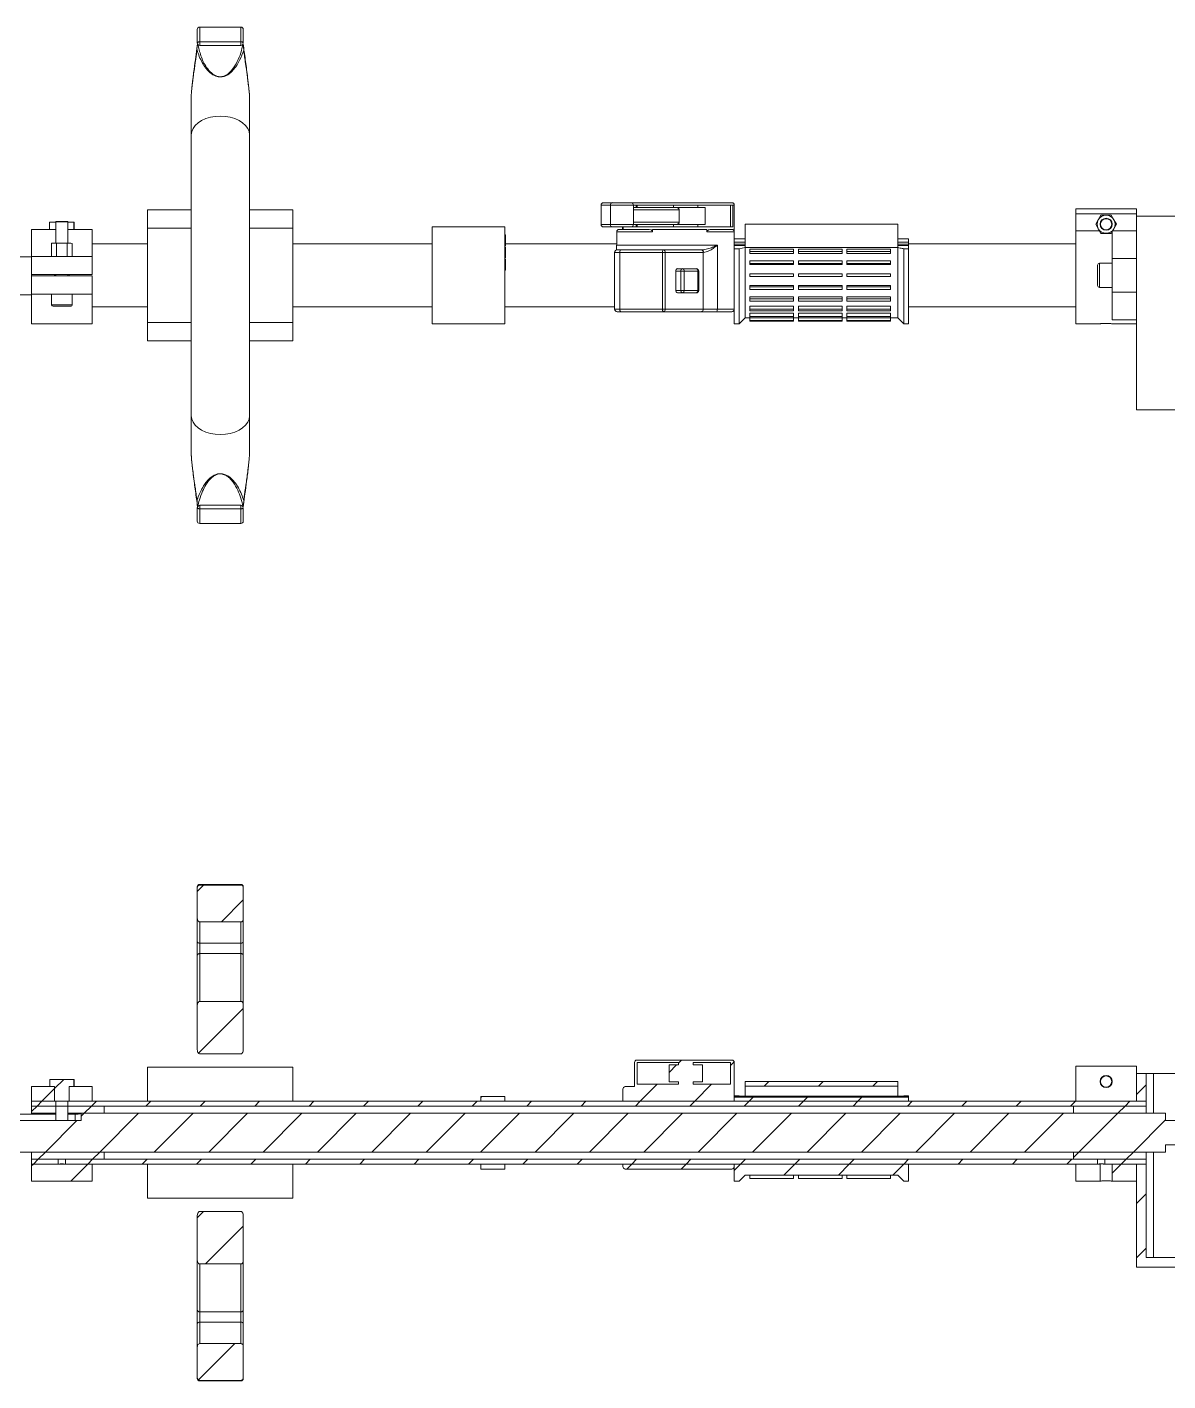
# Model space of a CAD drawing. Header units: millimetres. Extents: x 0 to 841, y 0 to 594.
# Drawn here: x 239.1 to 333.3, y 286.3 to 398.1 of the extents above; entities that cross this region are included whole.
import ezdxf

# ---------------------------------------------------------------- set-up
doc = ezdxf.new("R2010")
doc.units = ezdxf.units.MM

# ---------------------------------------------------------------- blocks, each defined once
blk = doc.blocks.new('SW_HATCH_0')
at = {"color": 0, "linetype": 'Continuous', "lineweight": 0}
for p, q in [((-108.58, 48.58), (-109.12, 48.04)), ((-105.32, 47.35), (-107.13, 45.53)), ((-105.32, 38.37), (-109.01, 34.68)), ((-69.55, 33.72), (-70.18, 33.09)), ((-69.15, 34.12), (-69.4, 33.87)), ((-64.81, 33.98), (-65.1, 33.68)), ((-120.14, 32.52), (-120.9, 31.76)), ((-120.9, 31.76), (-121.94, 30.72)), ((-71.15, 32.12), (-72.55, 30.72)), ((-66.66, 32.12), (-68.06, 30.72)), ((-61.95, 32.34), (-62.33, 31.97)), ((-57.46, 32.34), (-57.84, 31.97)), ((-52.97, 32.34), (-53.35, 31.97)), ((-30.8, 32.06), (-31.6, 31.26)), ((-122.34, 30.32), (-122.8, 29.86)), ((-121.94, 30.72), (-122.34, 30.32)), ((-117.85, 30.32), (-118.45, 29.72)), ((-117.45, 30.72), (-117.85, 30.32)), ((-112.96, 30.72), (-113.36, 30.32)), ((-108.47, 30.72), (-108.87, 30.32)), ((-103.98, 30.72), (-104.38, 30.32)), ((-99.49, 30.72), (-99.89, 30.32)), ((-95, 30.72), (-95.4, 30.32)), ((-90.51, 30.72), (-90.91, 30.32)), ((-86.02, 30.72), (-86.42, 30.32)), ((-85.62, 31.12), (-85.72, 31.02)), ((-81.53, 30.72), (-81.93, 30.32)), ((-77.04, 30.72), (-77.44, 30.32)), ((-72.55, 30.72), (-72.95, 30.32)), ((-68.06, 30.72), (-68.46, 30.32)), ((-63.57, 30.72), (-63.97, 30.32)), ((-63.24, 31.05), (-63.57, 30.72)), ((-59.08, 30.72), (-59.48, 30.32)), ((-58.75, 31.05), (-59.08, 30.72)), ((-54.59, 30.72), (-54.99, 30.32)), ((-54.26, 31.05), (-54.59, 30.72)), ((-50.1, 30.72), (-50.5, 30.32)), ((-45.61, 30.72), (-46.01, 30.32)), ((-41.12, 30.72), (-41.52, 30.32)), ((-36.63, 30.72), (-37.03, 30.32)), ((-32.54, 30.32), (-33.14, 29.72)), ((-32.14, 30.72), (-32.54, 30.32)), ((-119.05, 29.12), (-121.65, 26.52)), ((-118.45, 29.72), (-118.7, 29.47)), ((-113.96, 29.72), (-117.16, 26.52)), ((-109.47, 29.72), (-112.67, 26.52)), ((-104.98, 29.72), (-108.18, 26.52)), ((-100.49, 29.72), (-103.69, 26.52)), ((-96, 29.72), (-99.2, 26.52)), ((-91.51, 29.72), (-94.71, 26.52)), ((-87.02, 29.72), (-90.22, 26.52)), ((-82.53, 29.72), (-85.73, 26.52)), ((-78.04, 29.72), (-81.24, 26.52)), ((-73.55, 29.72), (-76.75, 26.52)), ((-69.06, 29.72), (-72.26, 26.52)), ((-64.57, 29.72), (-67.77, 26.52)), ((-60.08, 29.72), (-63.28, 26.52)), ((-55.59, 29.72), (-58.79, 26.52)), ((-51.1, 29.72), (-54.3, 26.52)), ((-46.61, 29.72), (-49.81, 26.52)), ((-42.12, 29.72), (-45.32, 26.52)), ((-37.63, 29.72), (-40.83, 26.52)), ((-33.14, 29.72), (-36.34, 26.52)), ((-29.2, 29.17), (-31.85, 26.52)), ((-122.25, 25.92), (-122.65, 25.52)), ((-121.65, 26.52), (-122.25, 25.92)), ((-117.76, 25.92), (-118.16, 25.52)), ((-117.16, 26.52), (-117.76, 25.92)), ((-113.27, 25.92), (-113.67, 25.52)), ((-108.78, 25.92), (-109.18, 25.52)), ((-104.29, 25.92), (-104.69, 25.52)), ((-99.8, 25.92), (-100.2, 25.52)), ((-95.31, 25.92), (-95.71, 25.52)), ((-90.82, 25.92), (-91.22, 25.52)), ((-86.33, 25.92), (-86.73, 25.52)), ((-81.84, 25.92), (-82.24, 25.52)), ((-77.35, 25.92), (-77.75, 25.52)), ((-72.86, 25.92), (-73.26, 25.52)), ((-68.37, 25.92), (-68.77, 25.52)), ((-63.88, 25.92), (-64.28, 25.52)), ((-59.39, 25.92), (-59.79, 25.52)), ((-54.9, 25.92), (-55.3, 25.52)), ((-50.41, 25.92), (-50.81, 25.52)), ((-45.92, 25.92), (-46.32, 25.52)), ((-41.43, 25.92), (-41.83, 25.52)), ((-36.94, 25.92), (-37.34, 25.52)), ((-36.34, 26.52), (-36.8, 26.06)), ((-32.45, 25.92), (-32.85, 25.52)), ((-31.85, 26.52), (-32.45, 25.92)), ((-122.65, 25.52), (-122.8, 25.37)), ((-118.16, 25.52), (-119.56, 24.12)), ((-73.26, 25.52), (-73.66, 25.12)), ((-68.77, 25.52), (-69.17, 25.12)), ((-64.28, 25.52), (-64.8, 25)), ((-59.79, 25.52), (-60.69, 24.62)), ((-55.3, 25.52), (-56.2, 24.62)), ((-50.81, 25.52), (-51.71, 24.62)), ((-32.85, 25.52), (-33.6, 24.77)), ((-30.8, 23.08), (-31.6, 22.28)), ((-108.61, 21.61), (-109.12, 21.1)), ((-105.32, 20.41), (-108.44, 17.28)), ((-30.8, 18.59), (-31.6, 17.79)), ((-106.03, 10.72), (-109.03, 7.71))]:
    blk.add_line(p, q, dxfattribs=at)

msp = doc.modelspace()

# ---------------------------------------------------------------- linework, layer by layer
at = {"color": 7, "linetype": 'Continuous', "lineweight": 15}
for p, q in [((256.79, 398.05), (253.39, 398.05)), ((253.19, 396.71), (253.19, 397.85)), ((256.99, 397.85), (256.99, 396.71)), ((253.19, 396.5), (253.22, 396.65)), ((253.22, 396.66), (253.22, 396.65)), ((253.39, 396.84), (253.39, 396.53)), ((256.79, 396.84), (253.39, 396.84)), ((256.79, 396.53), (253.39, 396.53)), ((256.79, 396.53), (256.79, 396.84)), ((256.97, 396.65), (256.97, 396.66)), ((256.97, 396.65), (257, 396.5)), ((252.69, 392.4), (252.69, 389.16)), ((257.49, 389.16), (257.49, 392.4)), ((252.69, 389.16), (252.69, 380.09)), ((257.49, 380.09), (257.49, 389.16)), ((286.72, 383.55), (287.46, 383.55)), ((287.46, 383.55), (288.99, 383.55)), ((288.99, 383.55), (297.31, 383.55)), ((252.69, 382.95), (249.09, 382.95)), ((249.09, 382.95), (249.09, 381.45)), ((261.09, 382.95), (257.49, 382.95)), ((261.09, 382.95), (261.09, 381.45)), ((286.52, 383.35), (286.52, 381.75)), ((287.29, 381.75), (287.29, 383.35)), ((289.19, 381.75), (289.19, 383.35)), ((297.4, 383.35), (289.19, 383.35)), ((289.19, 383.15), (292.76, 383.15)), ((289.51, 383.35), (289.51, 383.15)), ((292.51, 383.35), (292.51, 383.15)), ((292.76, 383.15), (295.11, 383.15)), ((292.97, 382.95), (292.97, 381.95)), ((294.51, 383.15), (294.51, 383.35)), ((295.11, 381.75), (295.11, 383.15)), ((297.21, 381.55), (297.21, 383.35)), ((297.4, 383.35), (297.4, 381.55)), ((297.51, 383.35), (297.4, 383.35)), ((297.51, 383.35), (297.51, 381.15)), ((325.71, 383.05), (330.71, 383.05)), ((325.71, 382.64), (325.71, 383.05)), ((325.71, 382.64), (330.71, 382.64)), ((325.71, 381.24), (325.71, 382.64)), ((327.78, 382.52), (327.56, 382.14)), ((328.21, 382.52), (327.78, 382.52)), ((328.64, 382.52), (328.21, 382.52)), ((328.86, 382.14), (328.64, 382.52)), ((330.71, 383.05), (330.71, 382.64)), ((330.71, 382.45), (330.71, 382.64)), ((372.71, 382.45), (330.71, 382.45)), ((330.71, 366.45), (330.71, 382.45)), ((239.51, 381.35), (241.51, 381.35)), ((239.51, 381.35), (239.51, 379.1)), ((241, 381.35), (241, 381.95)), ((241.51, 381.95), (241, 381.95)), ((241.55, 382.01), (241.51, 381.97)), ((241.51, 381.97), (241.51, 380.22)), ((242.51, 381.97), (241.51, 381.97)), ((241.55, 382.01), (242.47, 382.01)), ((242.51, 381.97), (242.47, 382.01)), ((242.51, 380.22), (242.51, 381.97)), ((243, 381.95), (242.51, 381.95)), ((242.51, 381.35), (244.51, 381.35)), ((243, 381.95), (243, 381.35)), ((243.02, 381.95), (243, 381.95)), ((243.02, 381.35), (243.02, 381.95)), ((244.51, 381.35), (244.51, 379.1)), ((252.69, 381.45), (249.09, 381.45)), ((249.09, 381.45), (249.09, 373.65)), ((261.09, 381.45), (257.49, 381.45)), ((261.09, 381.45), (261.09, 373.65)), ((272.59, 381.55), (272.59, 373.55)), ((272.59, 381.55), (278.59, 381.55)), ((278.59, 381.55), (278.59, 373.55)), ((287.46, 381.55), (286.72, 381.55)), ((288.99, 381.55), (287.46, 381.55)), ((288.01, 381.35), (290.38, 381.35)), ((288.3, 381.55), (288.3, 381.35)), ((288.99, 381.55), (297.4, 381.55)), ((292.76, 381.75), (289.19, 381.75)), ((289.51, 381.75), (289.51, 381.55)), ((290.77, 381.35), (295.26, 381.35)), ((290.77, 381.35), (290.77, 381.15)), ((292.51, 381.75), (292.51, 381.55)), ((292.76, 381.75), (295.11, 381.75)), ((294.51, 381.55), (294.51, 381.75)), ((295.26, 381.15), (295.26, 381.35)), ((295.64, 381.35), (295.91, 381.35)), ((295.91, 381.35), (297.31, 381.35)), ((311.01, 381.78), (298.41, 381.78)), ((298.41, 379.85), (298.41, 381.78)), ((311.01, 379.85), (311.01, 381.78)), ((325.71, 373.55), (325.71, 381.24)), ((325.71, 381.24), (327.65, 381.24)), ((327.56, 382.14), (327.35, 381.77)), ((327.35, 381.77), (327.56, 381.4)), ((327.56, 381.4), (327.78, 381.02)), ((328.64, 381.02), (328.86, 381.4)), ((328.77, 381.24), (330.71, 381.24)), ((329.07, 381.77), (328.86, 382.14)), ((328.86, 381.4), (329.07, 381.77)), ((241.26, 380.22), (241.15, 380.19)), ((241.15, 379.13), (241.15, 380.19)), ((241.26, 380.22), (241.36, 380.22)), ((241.36, 380.22), (241.58, 380.19)), ((241.36, 380.22), (242.01, 380.22)), ((241.58, 380.19), (242.01, 380.22)), ((241.58, 379.13), (241.58, 380.19)), ((242.01, 380.22), (242.44, 380.19)), ((242.01, 380.22), (242.66, 380.22)), ((242.44, 380.19), (242.66, 380.22)), ((242.44, 379.13), (242.44, 380.19)), ((242.66, 380.22), (242.87, 380.19)), ((242.66, 380.22), (242.76, 380.22)), ((242.87, 380.19), (242.76, 380.22)), ((242.87, 379.13), (242.87, 380.19)), ((249.09, 380.15), (244.51, 380.15)), ((252.69, 380.09), (252.69, 365.95)), ((257.49, 365.95), (257.49, 380.09)), ((272.59, 380.15), (261.09, 380.15)), ((278.63, 380.89), (278.59, 380.89)), ((278.63, 380.69), (278.59, 380.69)), ((278.63, 380.19), (278.59, 380.19)), ((278.63, 380.89), (278.63, 380.69)), ((278.63, 380.69), (278.63, 380.19)), ((278.63, 380.19), (278.63, 379.99)), ((287.81, 380.15), (278.63, 380.15)), ((287.81, 381.15), (287.81, 380.05)), ((290.77, 381.15), (288.01, 381.15)), ((295.91, 381.15), (295.26, 381.15)), ((297.51, 381.15), (295.91, 381.15)), ((297.51, 379.83), (297.51, 381.15)), ((297.91, 380.58), (297.51, 380.58)), ((298.41, 380.56), (297.51, 380.56)), ((298.41, 380.29), (297.51, 380.29)), ((298.02, 380.56), (297.91, 380.58)), ((311.91, 380.56), (311.01, 380.56)), ((311.91, 380.29), (311.01, 380.29)), ((311.51, 380.58), (311.41, 380.56)), ((311.91, 380.58), (311.51, 380.58)), ((311.91, 380.58), (311.91, 380.56)), ((311.91, 380.29), (311.91, 380.56)), ((311.91, 380.13), (311.91, 380.29)), ((325.71, 380.15), (311.91, 380.15)), ((311.91, 380.13), (311.91, 380.02)), ((327.78, 381.02), (328.21, 381.02)), ((328.21, 381.02), (328.64, 381.02)), ((328.71, 378.95), (328.71, 381.14)), ((239.51, 379.07), (223.11, 379.07)), ((239.51, 377.61), (239.51, 379.1)), ((244.51, 379.1), (239.51, 379.1)), ((241.15, 379.13), (241.26, 379.1)), ((242.01, 379.1), (241.58, 379.13)), ((242.44, 379.13), (242.01, 379.1)), ((242.76, 379.1), (242.87, 379.13)), ((244.51, 379.1), (244.51, 377.61)), ((278.59, 379.99), (278.63, 379.99)), ((278.63, 379.89), (278.59, 379.89)), ((278.63, 379.69), (278.59, 379.69)), ((278.63, 379.19), (278.59, 379.19)), ((278.59, 378.99), (278.63, 378.99)), ((278.63, 379.89), (278.63, 379.69)), ((278.63, 379.69), (278.63, 379.19)), ((278.63, 379.19), (278.63, 378.99)), ((287.64, 379.45), (287.64, 374.75)), ((287.84, 379.65), (288.16, 379.65)), ((288.01, 380.05), (295.91, 380.05)), ((291.58, 379.45), (288.07, 379.45)), ((288.07, 379.45), (288.07, 374.75)), ((288.16, 379.65), (291.68, 379.65)), ((291.58, 379.45), (291.58, 374.75)), ((291.82, 379.45), (291.58, 379.45)), ((291.68, 379.65), (294.81, 379.65)), ((291.82, 379.45), (291.82, 374.75)), ((294.96, 379.45), (291.82, 379.45)), ((294.81, 379.65), (294.83, 379.65)), ((294.96, 374.75), (294.96, 379.45)), ((294.97, 379.45), (294.96, 379.45)), ((295.91, 380.05), (296.12, 380.05)), ((296.12, 380.05), (296.12, 374.75)), ((297.51, 379.83), (297.51, 379.75)), ((297.91, 379.75), (297.51, 379.75)), ((297.51, 379.75), (297.51, 373.55)), ((297.91, 379.75), (298.41, 379.85)), ((297.91, 379.75), (297.91, 373.55)), ((298.41, 379.85), (298.41, 374.05)), ((298.41, 379.85), (311.01, 379.85)), ((298.81, 379.72), (298.81, 379.52)), ((302.41, 379.72), (298.81, 379.72)), ((298.81, 379.52), (302.41, 379.52)), ((298.81, 379.36), (298.81, 379.52)), ((302.41, 379.36), (298.81, 379.36)), ((302.41, 379.52), (302.41, 379.72)), ((302.41, 379.36), (302.41, 379.52)), ((302.81, 379.72), (302.81, 379.52)), ((306.41, 379.72), (302.81, 379.72)), ((302.81, 379.52), (306.41, 379.52)), ((302.81, 379.36), (302.81, 379.52)), ((306.41, 379.36), (302.81, 379.36)), ((306.41, 379.52), (306.41, 379.72)), ((306.41, 379.36), (306.41, 379.52)), ((306.81, 379.72), (306.81, 379.52)), ((310.41, 379.72), (306.81, 379.72)), ((306.81, 379.52), (310.41, 379.52)), ((306.81, 379.36), (306.81, 379.52)), ((310.41, 379.36), (306.81, 379.36)), ((310.41, 379.52), (310.41, 379.72)), ((310.41, 379.36), (310.41, 379.52)), ((311.01, 379.85), (311.01, 374.05)), ((311.51, 379.75), (311.51, 373.55)), ((311.91, 379.75), (311.51, 379.75)), ((311.91, 380.02), (311.91, 379.75)), ((311.91, 379.75), (311.91, 373.55)), ((278.63, 378.89), (278.59, 378.89)), ((278.63, 378.69), (278.59, 378.69)), ((278.63, 378.19), (278.59, 378.19)), ((278.59, 377.99), (278.63, 377.99)), ((278.63, 378.89), (278.63, 378.69)), ((278.63, 378.69), (278.63, 378.19)), ((278.63, 378.19), (278.63, 377.99)), ((292.68, 377.9), (292.68, 376.3)), ((293.1, 377.9), (292.68, 377.9)), ((293.25, 378.1), (292.82, 378.1)), ((293.39, 377.9), (293.1, 377.9)), ((293.1, 376.3), (293.1, 377.9)), ((293.25, 378.1), (294.38, 378.1)), ((293.39, 377.9), (293.39, 376.3)), ((294.52, 377.9), (293.39, 377.9)), ((294.52, 376.3), (294.52, 377.9)), ((294.58, 376.3), (294.58, 377.9)), ((298.81, 378.75), (298.81, 378.52)), ((302.41, 378.75), (298.81, 378.75)), ((298.81, 378.52), (302.41, 378.52)), ((298.81, 378.44), (298.81, 378.52)), ((302.41, 378.44), (298.81, 378.44)), ((302.41, 378.52), (302.41, 378.75)), ((302.41, 378.44), (302.41, 378.52)), ((302.81, 378.75), (302.81, 378.52)), ((306.41, 378.75), (302.81, 378.75)), ((302.81, 378.52), (306.41, 378.52)), ((302.81, 378.44), (302.81, 378.52)), ((306.41, 378.44), (302.81, 378.44)), ((306.41, 378.52), (306.41, 378.75)), ((306.41, 378.44), (306.41, 378.52)), ((306.81, 378.75), (306.81, 378.52)), ((310.41, 378.75), (306.81, 378.75)), ((306.81, 378.52), (310.41, 378.52)), ((306.81, 378.44), (306.81, 378.52)), ((310.41, 378.44), (306.81, 378.44)), ((310.41, 378.52), (310.41, 378.75)), ((310.41, 378.44), (310.41, 378.52)), ((327.51, 376.7), (327.51, 378.4)), ((328.71, 378.55), (327.66, 378.55)), ((328.71, 378.95), (330.71, 378.95)), ((328.71, 376.15), (328.71, 378.95)), ((244.51, 377.61), (239.51, 377.61)), ((239.51, 377.61), (239.51, 377.5)), ((239.51, 376.01), (239.51, 377.5)), ((239.51, 377.5), (244.51, 377.5)), ((241.42, 377.61), (241.41, 377.55)), ((241.41, 377.55), (241.42, 377.5)), ((241.42, 377.61), (241.42, 377.55)), ((241.51, 377.61), (241.51, 377.5)), ((242.51, 377.5), (242.51, 377.61)), ((242.61, 377.5), (242.6, 377.61)), ((242.61, 377.55), (242.6, 377.61)), ((244.51, 377.5), (244.51, 376.01)), ((298.81, 377.69), (298.81, 377.45)), ((302.41, 377.69), (298.81, 377.69)), ((298.81, 377.45), (302.41, 377.45)), ((302.41, 377.45), (298.81, 377.45)), ((298.81, 377.45), (298.81, 377.45)), ((302.41, 377.45), (302.41, 377.69)), ((302.41, 377.45), (302.41, 377.45)), ((302.81, 377.69), (302.81, 377.45)), ((306.41, 377.69), (302.81, 377.69)), ((302.81, 377.45), (306.41, 377.45)), ((306.41, 377.45), (302.81, 377.45)), ((302.81, 377.45), (302.81, 377.45)), ((306.41, 377.45), (306.41, 377.69)), ((306.41, 377.45), (306.41, 377.45)), ((306.81, 377.69), (306.81, 377.45)), ((310.41, 377.69), (306.81, 377.69)), ((306.81, 377.45), (310.41, 377.45)), ((310.41, 377.45), (306.81, 377.45)), ((306.81, 377.45), (306.81, 377.45)), ((310.41, 377.45), (310.41, 377.69)), ((310.41, 377.45), (310.41, 377.45)), ((215.91, 375.95), (239.51, 375.95)), ((244.51, 376.01), (239.51, 376.01)), ((239.51, 376.01), (239.51, 373.55)), ((241.16, 376.01), (241.16, 375.13)), ((242.86, 375.13), (242.86, 376.01)), ((244.51, 376.01), (244.51, 373.55)), ((293.1, 376.3), (292.68, 376.3)), ((293.25, 376.1), (292.82, 376.1)), ((293.39, 376.3), (293.1, 376.3)), ((294.38, 376.1), (293.25, 376.1)), ((293.39, 376.3), (294.52, 376.3)), ((298.81, 376.7), (302.41, 376.7)), ((298.81, 376.7), (298.81, 376.61)), ((302.41, 376.61), (298.81, 376.61)), ((298.81, 376.61), (298.81, 376.38)), ((298.81, 376.38), (302.41, 376.38)), ((298.81, 375.78), (302.41, 375.78)), ((298.81, 375.78), (298.81, 375.61)), ((302.41, 376.7), (302.41, 376.61)), ((302.41, 376.38), (302.41, 376.61)), ((302.41, 375.78), (302.41, 375.61)), ((302.81, 376.7), (306.41, 376.7)), ((302.81, 376.7), (302.81, 376.61)), ((306.41, 376.61), (302.81, 376.61)), ((302.81, 376.61), (302.81, 376.38)), ((302.81, 376.38), (306.41, 376.38)), ((302.81, 375.78), (306.41, 375.78)), ((302.81, 375.78), (302.81, 375.61)), ((306.41, 376.7), (306.41, 376.61)), ((306.41, 376.38), (306.41, 376.61)), ((306.41, 375.78), (306.41, 375.61)), ((306.81, 376.7), (310.41, 376.7)), ((306.81, 376.7), (306.81, 376.61)), ((310.41, 376.61), (306.81, 376.61)), ((306.81, 376.61), (306.81, 376.38)), ((306.81, 376.38), (310.41, 376.38)), ((306.81, 375.78), (310.41, 375.78)), ((306.81, 375.78), (306.81, 375.61)), ((310.41, 376.7), (310.41, 376.61)), ((310.41, 376.38), (310.41, 376.61)), ((310.41, 375.78), (310.41, 375.61)), ((327.66, 376.55), (328.71, 376.55)), ((328.71, 376.15), (328.71, 373.87)), ((328.71, 376.15), (330.71, 376.15)), ((242.74, 375.01), (241.29, 375.01)), ((244.51, 374.95), (249.09, 374.95)), ((261.09, 374.95), (272.59, 374.95)), ((278.59, 374.95), (287.64, 374.95)), ((288.16, 374.55), (287.84, 374.55)), ((288.07, 374.75), (291.58, 374.75)), ((291.68, 374.55), (288.16, 374.55)), ((291.58, 374.75), (291.82, 374.75)), ((294.81, 374.55), (291.68, 374.55)), ((291.82, 374.75), (294.96, 374.75)), ((296.09, 374.55), (294.81, 374.55)), ((294.96, 374.75), (296.12, 374.75)), ((297.31, 374.55), (296.09, 374.55)), ((296.12, 374.75), (297.51, 374.75)), ((302.41, 375.61), (298.81, 375.61)), ((298.81, 375.61), (298.81, 375.41)), ((298.81, 375.41), (302.41, 375.41)), ((298.81, 375), (302.41, 375)), ((298.81, 375), (298.81, 374.77)), ((302.41, 374.77), (298.81, 374.77)), ((298.81, 374.77), (298.81, 374.61)), ((298.81, 374.61), (302.41, 374.61)), ((302.41, 375.41), (302.41, 375.61)), ((302.41, 375), (302.41, 374.77)), ((302.41, 374.61), (302.41, 374.77)), ((306.41, 375.61), (302.81, 375.61)), ((302.81, 375.61), (302.81, 375.41)), ((302.81, 375.41), (306.41, 375.41)), ((302.81, 375), (306.41, 375)), ((302.81, 375), (302.81, 374.77)), ((306.41, 374.77), (302.81, 374.77)), ((302.81, 374.77), (302.81, 374.61)), ((302.81, 374.61), (306.41, 374.61)), ((306.41, 375.41), (306.41, 375.61)), ((306.41, 375), (306.41, 374.77)), ((306.41, 374.61), (306.41, 374.77)), ((310.41, 375.61), (306.81, 375.61)), ((306.81, 375.61), (306.81, 375.41)), ((306.81, 375.41), (310.41, 375.41)), ((306.81, 375), (310.41, 375)), ((306.81, 375), (306.81, 374.77)), ((310.41, 374.77), (306.81, 374.77)), ((306.81, 374.77), (306.81, 374.61)), ((306.81, 374.61), (310.41, 374.61)), ((310.41, 375.41), (310.41, 375.61)), ((310.41, 375), (310.41, 374.77)), ((310.41, 374.61), (310.41, 374.77)), ((311.91, 374.95), (325.71, 374.95)), ((239.51, 373.55), (244.51, 373.55)), ((252.69, 373.65), (249.09, 373.65)), ((249.09, 373.65), (249.09, 372.15)), ((261.09, 373.65), (257.49, 373.65)), ((261.09, 373.65), (261.09, 372.15)), ((272.59, 373.55), (278.59, 373.55)), ((297.51, 373.55), (297.91, 373.55)), ((297.91, 373.55), (298.41, 374.05)), ((298.41, 374.05), (298.81, 374.05)), ((298.81, 374.43), (302.41, 374.43)), ((298.81, 374.43), (298.81, 374.15)), ((302.41, 374.15), (298.81, 374.15)), ((298.81, 374.15), (298.81, 374.05)), ((298.81, 374.05), (302.41, 374.05)), ((298.81, 374.05), (298.81, 373.81)), ((302.41, 373.81), (298.81, 373.81)), ((298.81, 373.81), (298.81, 373.78)), ((298.81, 373.78), (302.41, 373.78)), ((298.81, 373.78), (298.81, 373.77)), ((302.41, 373.77), (298.81, 373.77)), ((302.41, 374.43), (302.41, 374.15)), ((302.41, 374.05), (302.41, 374.15)), ((302.41, 374.05), (302.81, 374.05)), ((302.41, 374.05), (302.41, 373.81)), ((302.41, 373.78), (302.41, 373.81)), ((302.41, 373.78), (302.41, 373.77)), ((302.81, 374.43), (306.41, 374.43)), ((302.81, 374.43), (302.81, 374.15)), ((306.41, 374.15), (302.81, 374.15)), ((302.81, 374.15), (302.81, 374.05)), ((302.81, 374.05), (306.41, 374.05)), ((302.81, 374.05), (302.81, 373.81)), ((306.41, 373.81), (302.81, 373.81)), ((302.81, 373.81), (302.81, 373.78)), ((302.81, 373.78), (306.41, 373.78)), ((302.81, 373.78), (302.81, 373.77)), ((306.41, 373.77), (302.81, 373.77)), ((306.41, 374.43), (306.41, 374.15)), ((306.41, 374.05), (306.41, 374.15)), ((306.41, 374.05), (306.81, 374.05)), ((306.41, 374.05), (306.41, 373.81)), ((306.41, 373.78), (306.41, 373.81)), ((306.41, 373.78), (306.41, 373.77)), ((306.81, 374.43), (310.41, 374.43)), ((306.81, 374.43), (306.81, 374.15)), ((310.41, 374.15), (306.81, 374.15)), ((306.81, 374.15), (306.81, 374.05)), ((306.81, 374.05), (310.41, 374.05)), ((306.81, 374.05), (306.81, 373.81)), ((310.41, 373.81), (306.81, 373.81)), ((306.81, 373.81), (306.81, 373.78)), ((306.81, 373.78), (310.41, 373.78)), ((306.81, 373.78), (306.81, 373.77)), ((310.41, 373.77), (306.81, 373.77)), ((310.41, 374.43), (310.41, 374.15)), ((310.41, 374.05), (310.41, 374.15)), ((310.41, 374.05), (311.01, 374.05)), ((310.41, 374.05), (310.41, 373.81)), ((310.41, 373.78), (310.41, 373.81)), ((310.41, 373.78), (310.41, 373.77)), ((311.01, 374.05), (311.51, 373.55)), ((311.51, 373.55), (311.91, 373.55)), ((325.71, 373.55), (327.71, 373.55)), ((328.71, 373.87), (330.71, 373.87)), ((328.71, 373.55), (330.71, 373.55)), ((252.69, 372.15), (249.09, 372.15)), ((261.09, 372.15), (257.49, 372.15)), ((252.69, 365.95), (252.69, 362.71)), ((257.49, 362.71), (257.49, 365.95)), ((372.71, 366.45), (330.71, 366.45)), ((253.22, 358.46), (253.19, 358.61)), ((253.19, 357.26), (253.19, 358.39)), ((253.22, 358.46), (253.22, 358.44)), ((256.79, 358.57), (253.39, 358.57)), ((253.39, 358.57), (253.39, 358.27)), ((256.79, 358.27), (253.39, 358.27)), ((256.79, 358.27), (256.79, 358.57)), ((257, 358.61), (256.97, 358.46)), ((256.97, 358.44), (256.97, 358.46)), ((256.99, 358.39), (256.99, 357.26)), ((253.39, 357.06), (256.79, 357.06)), ((253.19, 327.01), (253.19, 327.06)), ((253.19, 324.47), (253.19, 327.01)), ((256.79, 327.26), (253.39, 327.26)), ((253.39, 327.21), (256.79, 327.21)), ((256.99, 327.06), (256.99, 327.01)), ((256.99, 327.01), (256.99, 324.47)), ((253.19, 322.56), (253.19, 324.47)), ((256.99, 324.47), (256.99, 322.56)), ((256.79, 324.17), (253.39, 324.17)), ((253.19, 321.42), (253.19, 322.56)), ((253.39, 322.41), (256.79, 322.41)), ((253.39, 322.41), (253.39, 321.55)), ((256.79, 321.55), (256.79, 322.41)), ((256.99, 322.56), (256.99, 321.42)), ((253.19, 317.29), (253.19, 321.42)), ((253.39, 321.55), (253.39, 317.6)), ((253.39, 321.55), (256.79, 321.55)), ((256.79, 317.6), (256.79, 321.55)), ((256.99, 321.42), (256.99, 317.29)), ((256.79, 317.6), (253.39, 317.6)), ((253.19, 313.59), (253.19, 317.29)), ((256.99, 317.29), (256.99, 313.59)), ((253.39, 313.28), (256.79, 313.28)), ((249.09, 312.16), (261.09, 312.16)), ((249.09, 309.36), (249.09, 312.16)), ((261.09, 309.36), (261.09, 312.16)), ((289.28, 312.56), (289.28, 310.56)), ((297.31, 312.76), (289.48, 312.76)), ((292.91, 312.56), (289.51, 312.56)), ((289.51, 310.76), (289.51, 312.56)), ((292.13, 312.36), (292.13, 310.96)), ((292.13, 312.36), (292.91, 312.36)), ((292.91, 312.36), (292.91, 312.56)), ((297.21, 312.56), (294.11, 312.56)), ((294.11, 312.56), (294.11, 312.36)), ((294.11, 312.36), (294.9, 312.36)), ((294.9, 310.96), (294.9, 312.36)), ((297.21, 310.76), (297.21, 312.56)), ((297.51, 309.36), (297.51, 312.56)), ((330.71, 312.26), (325.71, 312.26)), ((325.71, 312.26), (325.71, 309.36)), ((330.71, 312.26), (330.71, 311.66)), ((241.01, 311.16), (241.01, 310.56)), ((241.01, 311.16), (243.01, 311.16)), ((243.01, 310.56), (243.01, 311.16)), ((243.02, 311.16), (243.01, 311.16)), ((243.02, 310.56), (243.02, 311.16)), ((292.13, 310.96), (292.91, 310.96)), ((292.91, 310.76), (292.91, 310.96)), ((294.11, 310.96), (294.9, 310.96)), ((294.11, 310.96), (294.11, 310.76)), ((311.01, 310.98), (298.41, 310.98)), ((298.41, 310.98), (298.41, 310.6)), ((311.01, 310.6), (311.01, 310.98)), ((330.71, 311.66), (330.71, 309.36)), ((330.71, 311.66), (331.51, 311.66)), ((331.51, 309.36), (331.51, 311.66)), ((331.51, 311.66), (332.11, 311.66)), ((372.71, 311.66), (332.11, 311.66)), ((239.51, 310.56), (241.41, 310.56)), ((239.51, 310.56), (239.51, 309.36)), ((241.41, 310.56), (241.01, 310.56)), ((241.41, 309.36), (241.41, 310.56)), ((243.01, 310.56), (242.61, 310.56)), ((242.61, 310.56), (242.61, 309.36)), ((242.61, 310.56), (244.51, 310.56)), ((244.51, 310.56), (244.51, 309.36)), ((276.59, 309.76), (278.59, 309.76)), ((276.59, 309.76), (276.59, 309.36)), ((278.59, 309.76), (278.59, 309.36)), ((288.32, 309.36), (288.32, 310.36)), ((288.52, 310.56), (289.28, 310.56)), ((289.51, 310.76), (292.91, 310.76)), ((294.11, 310.76), (297.21, 310.76)), ((297.91, 309.79), (297.51, 309.79)), ((311.91, 309.77), (297.51, 309.77)), ((297.51, 309.69), (311.91, 309.69)), ((297.51, 309.36), (297.51, 309.69)), ((298.02, 309.77), (297.91, 309.79)), ((298.41, 310.6), (311.01, 310.6)), ((298.41, 310.6), (298.41, 309.77)), ((311.01, 310.6), (311.01, 309.77)), ((311.51, 309.79), (311.41, 309.77)), ((311.91, 309.79), (311.51, 309.79)), ((311.91, 309.79), (311.91, 309.77)), ((311.91, 309.69), (311.91, 309.77)), ((311.91, 309.69), (311.91, 309.36)), ((241.41, 309.36), (239.51, 309.36)), ((331.51, 309.36), (239.51, 309.36)), ((239.51, 309.36), (239.51, 308.96)), ((239.51, 308.96), (241.51, 308.96)), ((239.51, 308.96), (239.51, 308.36)), ((331.51, 308.96), (239.51, 308.96)), ((241.51, 309.36), (241.41, 309.36)), ((241.51, 307.76), (241.51, 309.36)), ((241.51, 308.96), (241.51, 308.36)), ((242.61, 309.36), (242.51, 309.36)), ((242.51, 309.36), (242.51, 307.76)), ((242.51, 308.36), (242.51, 308.96)), ((242.51, 308.96), (245.51, 308.96)), ((244.51, 309.36), (242.61, 309.36)), ((245.51, 308.96), (245.51, 308.36)), ((276.59, 309.36), (278.59, 309.36)), ((288.32, 309.36), (297.51, 309.36)), ((297.51, 309.36), (311.91, 309.36)), ((325.51, 308.96), (331.51, 308.96)), ((325.51, 308.96), (325.51, 308.36)), ((330.71, 309.36), (331.51, 309.36)), ((330.71, 309.36), (330.71, 309.36)), ((331.51, 309.36), (331.51, 308.96)), ((331.51, 308.96), (331.51, 308.36)), ((222.61, 307.76), (243.61, 307.76)), ((223.11, 308.28), (241.51, 308.28)), ((239.51, 308.28), (239.51, 308.36)), ((239.51, 308.36), (241.51, 308.36)), ((242.51, 307.76), (241.51, 307.76)), ((242.51, 308.36), (245.51, 308.36)), ((242.51, 308.28), (243.11, 308.28)), ((243.11, 308.28), (243.11, 307.76)), ((333.11, 308.36), (243.61, 308.36)), ((243.61, 307.76), (243.61, 308.36)), ((325.51, 308.36), (331.51, 308.36)), ((333.11, 308.36), (333.11, 307.76)), ((333.11, 307.76), (334.31, 307.76)), ((333.11, 305.76), (333.11, 305.16)), ((334.31, 305.76), (333.11, 305.76)), ((211.11, 305.16), (333.11, 305.16)), ((245.51, 305.16), (239.51, 305.16)), ((239.51, 305.16), (239.51, 304.56)), ((245.51, 304.56), (239.51, 304.56)), ((239.51, 304.56), (241.71, 304.56)), ((239.51, 304.56), (239.51, 304.16)), ((239.51, 304.16), (244.51, 304.16)), ((239.51, 304.16), (239.51, 302.76)), ((239.51, 304.16), (241.71, 304.16)), ((241.71, 304.16), (241.71, 304.56)), ((242.31, 304.56), (242.31, 304.16)), ((242.31, 304.56), (327.51, 304.56)), ((242.31, 304.16), (327.51, 304.16)), ((244.51, 304.16), (244.51, 302.76)), ((245.51, 305.16), (245.51, 304.56)), ((249.09, 301.36), (249.09, 304.16)), ((261.09, 301.36), (261.09, 304.16)), ((278.59, 304.16), (276.59, 304.16)), ((276.59, 304.16), (276.59, 303.76)), ((278.59, 304.16), (278.59, 303.76)), ((288.32, 303.96), (288.32, 304.16)), ((297.51, 304.16), (288.32, 304.16)), ((297.51, 303.96), (297.51, 304.16)), ((311.91, 304.16), (297.51, 304.16)), ((297.51, 302.76), (297.51, 304.16)), ((311.91, 304.16), (311.91, 302.76)), ((331.51, 305.16), (325.51, 305.16)), ((325.51, 305.16), (325.51, 304.56)), ((331.51, 304.56), (325.51, 304.56)), ((325.71, 304.16), (327.71, 304.16)), ((325.71, 302.76), (325.71, 304.16)), ((327.51, 304.16), (327.51, 304.56)), ((327.71, 302.76), (327.71, 304.16)), ((328.11, 304.56), (328.11, 304.16)), ((328.11, 304.56), (331.51, 304.56)), ((328.11, 304.16), (331.51, 304.16)), ((328.71, 304.16), (330.71, 304.16)), ((328.71, 304.16), (328.71, 302.76)), ((330.71, 304.16), (330.71, 295.66)), ((331.51, 304.16), (330.71, 304.16)), ((330.71, 302.76), (330.71, 304.16)), ((331.51, 305.16), (331.51, 304.56)), ((331.51, 304.56), (331.51, 304.16)), ((331.51, 296.46), (331.51, 304.16)), ((278.59, 303.76), (276.59, 303.76)), ((288.52, 303.76), (297.31, 303.76)), ((298.41, 303.26), (297.91, 302.76)), ((311.01, 303.26), (298.41, 303.26)), ((298.81, 303.26), (298.81, 302.98)), ((302.41, 302.98), (298.81, 302.98)), ((302.41, 303.26), (302.41, 302.98)), ((302.81, 303.26), (302.81, 302.98)), ((306.41, 302.98), (302.81, 302.98)), ((306.41, 303.26), (306.41, 302.98)), ((306.81, 303.26), (306.81, 302.98)), ((310.41, 302.98), (306.81, 302.98)), ((310.41, 303.26), (310.41, 302.98)), ((311.51, 302.76), (311.01, 303.26)), ((239.51, 302.76), (244.51, 302.76)), ((297.91, 302.76), (297.51, 302.76)), ((311.91, 302.76), (311.51, 302.76)), ((325.71, 302.76), (327.71, 302.76)), ((328.71, 302.76), (330.71, 302.76)), ((249.09, 301.36), (261.09, 301.36)), ((253.19, 299.93), (253.19, 296.23)), ((253.39, 300.24), (256.79, 300.24)), ((256.99, 296.23), (256.99, 299.93)), ((354.71, 296.46), (331.51, 296.46)), ((253.19, 292.1), (253.19, 296.23)), ((253.39, 295.92), (253.39, 291.97)), ((256.79, 295.92), (253.39, 295.92)), ((256.79, 291.97), (256.79, 295.92)), ((256.99, 296.23), (256.99, 292.1)), ((351.66, 295.66), (330.71, 295.66)), ((253.19, 290.96), (253.19, 292.1)), ((253.39, 291.97), (256.79, 291.97)), ((253.39, 291.97), (253.39, 291.11)), ((256.79, 291.11), (256.79, 291.97)), ((256.99, 292.1), (256.99, 290.96)), ((253.19, 289.05), (253.19, 290.96)), ((253.39, 291.11), (256.79, 291.11)), ((256.99, 290.96), (256.99, 289.05)), ((253.19, 289.05), (253.19, 286.51)), ((256.79, 289.35), (253.39, 289.35)), ((256.99, 286.51), (256.99, 289.05)), ((253.19, 286.46), (253.19, 286.51)), ((253.39, 286.31), (256.79, 286.31)), ((253.39, 286.26), (256.79, 286.26)), ((256.99, 286.51), (256.99, 286.46))]:
    msp.add_line(p, q, dxfattribs=at)
at = {"color": 8, "linetype": 'Continuous', "lineweight": 15}
for p, q in [((253.39, 398.05), (253.39, 396.84)), ((256.79, 396.84), (256.79, 398.05)), ((287.29, 383.35), (286.52, 383.35)), ((289.19, 383.35), (287.29, 383.35)), ((292.97, 382.95), (289.19, 382.95)), ((289.41, 383.15), (289.41, 383.35)), ((286.52, 381.75), (287.29, 381.75)), ((287.29, 381.75), (289.19, 381.75)), ((288.35, 381.55), (288.35, 381.35)), ((289.19, 381.95), (292.97, 381.95)), ((289.41, 381.55), (289.41, 381.75)), ((288.01, 381.15), (287.81, 381.15)), ((297.51, 380.13), (298.41, 380.13)), ((311.01, 380.13), (311.91, 380.13)), ((288.07, 379.45), (287.64, 379.45)), ((288.01, 380.05), (287.81, 380.05)), ((298.41, 380.02), (297.51, 380.02)), ((311.91, 380.02), (311.01, 380.02)), ((294.58, 377.9), (294.52, 377.9)), ((327.66, 378.55), (327.66, 376.55)), ((294.58, 376.3), (294.52, 376.3)), ((241.16, 375.13), (242.86, 375.13)), ((287.64, 374.75), (288.07, 374.75)), ((253.39, 358.27), (253.39, 357.06)), ((256.79, 357.06), (256.79, 358.27)), ((253.39, 327.26), (253.39, 327.21)), ((256.79, 327.21), (256.79, 327.26)), ((253.39, 324.17), (253.39, 322.41)), ((256.79, 322.41), (256.79, 324.17)), ((332.11, 311.66), (332.11, 308.36)), ((332.11, 305.16), (332.11, 296.46)), ((253.39, 291.11), (253.39, 289.35)), ((256.79, 289.35), (256.79, 291.11)), ((253.39, 286.31), (253.39, 286.26)), ((256.79, 286.26), (256.79, 286.31))]:
    msp.add_line(p, q, dxfattribs=at)
at = {"color": 7, "linetype": 'Continuous', "lineweight": 15, "flags": 128}
for points in [[(253.19, 396.71), (253.2, 396.74), (253.21, 396.76), (253.23, 396.78), (253.25, 396.8), (253.28, 396.82), (253.32, 396.83), (253.35, 396.84), (253.39, 396.84)], [(256.99, 396.71), (256.99, 396.74), (256.98, 396.76), (256.96, 396.78), (256.93, 396.8), (256.9, 396.82), (256.87, 396.83), (256.83, 396.84), (256.79, 396.84)], [(252.69, 389.16), (252.73, 389.43), (252.84, 389.69), (253.02, 389.93), (253.26, 390.15), (253.55, 390.34), (253.89, 390.5), (254.27, 390.61), (254.68, 390.68), (255.09, 390.7)], [(255.09, 390.7), (255.51, 390.68), (255.91, 390.61), (256.29, 390.5), (256.64, 390.34), (256.93, 390.15), (257.17, 389.93), (257.35, 389.69), (257.46, 389.43), (257.49, 389.16)], [(288.16, 379.65), (288.14, 379.65), (288.13, 379.64), (288.11, 379.62), (288.1, 379.59), (288.08, 379.56), (288.07, 379.53), (288.07, 379.49), (288.07, 379.45)], [(291.68, 379.65), (291.66, 379.65), (291.64, 379.64), (291.62, 379.62), (291.61, 379.59), (291.6, 379.56), (291.59, 379.53), (291.58, 379.49), (291.58, 379.45)], [(288.07, 374.75), (288.07, 374.71), (288.07, 374.68), (288.08, 374.64), (288.1, 374.61), (288.11, 374.59), (288.13, 374.57), (288.14, 374.56), (288.16, 374.55)], [(291.58, 374.75), (291.58, 374.71), (291.59, 374.68), (291.6, 374.64), (291.61, 374.61), (291.62, 374.59), (291.64, 374.57), (291.66, 374.56), (291.68, 374.55)], [(252.69, 365.95), (252.73, 365.68), (252.84, 365.42), (253.02, 365.17), (253.26, 364.95), (253.55, 364.76), (253.89, 364.61), (254.27, 364.5), (254.68, 364.43), (255.09, 364.4)], [(255.09, 364.4), (255.51, 364.43), (255.91, 364.5), (256.29, 364.61), (256.64, 364.76), (256.93, 364.95), (257.17, 365.17), (257.35, 365.42), (257.46, 365.68), (257.49, 365.94)], [(253.19, 358.39), (253.2, 358.37), (253.21, 358.35), (253.23, 358.32), (253.25, 358.3), (253.28, 358.29), (253.32, 358.28), (253.35, 358.27), (253.39, 358.27)], [(256.99, 358.39), (256.99, 358.37), (256.98, 358.35), (256.96, 358.32), (256.93, 358.3), (256.9, 358.29), (256.87, 358.28), (256.83, 358.27), (256.79, 358.27)], [(253.39, 321.55), (253.35, 321.55), (253.32, 321.54), (253.28, 321.53), (253.25, 321.51), (253.23, 321.49), (253.21, 321.47), (253.2, 321.44), (253.19, 321.42)], [(256.79, 321.55), (256.83, 321.55), (256.87, 321.54), (256.9, 321.53), (256.93, 321.51), (256.96, 321.49), (256.98, 321.47), (256.99, 321.44), (256.99, 321.42)], [(253.19, 317.29), (253.2, 317.35), (253.21, 317.41), (253.23, 317.46), (253.25, 317.51), (253.28, 317.55), (253.32, 317.58), (253.35, 317.6), (253.39, 317.6)], [(256.79, 317.6), (256.83, 317.6), (256.86, 317.58), (256.89, 317.56), (256.92, 317.53), (256.95, 317.49), (256.97, 317.45), (256.98, 317.4), (256.99, 317.35), (256.99, 317.29)], [(253.39, 313.28), (253.36, 313.28), (253.33, 313.3), (253.29, 313.32), (253.26, 313.35), (253.24, 313.39), (253.22, 313.43), (253.21, 313.48), (253.2, 313.54), (253.19, 313.59)], [(256.99, 313.59), (256.99, 313.53), (256.98, 313.47), (256.96, 313.42), (256.93, 313.37), (256.9, 313.33), (256.87, 313.3), (256.83, 313.28), (256.79, 313.28)], [(253.19, 299.93), (253.2, 299.99), (253.21, 300.05), (253.23, 300.1), (253.25, 300.15), (253.28, 300.19), (253.32, 300.22), (253.35, 300.24), (253.39, 300.24)], [(256.79, 300.24), (256.83, 300.24), (256.87, 300.22), (256.9, 300.19), (256.93, 300.15), (256.96, 300.1), (256.98, 300.05), (256.99, 299.99), (256.99, 299.93)], [(253.39, 295.92), (253.35, 295.92), (253.32, 295.94), (253.28, 295.97), (253.25, 296.01), (253.23, 296.06), (253.21, 296.11), (253.2, 296.17), (253.19, 296.23)], [(256.99, 296.23), (256.99, 296.17), (256.98, 296.12), (256.97, 296.07), (256.95, 296.03), (256.92, 295.99), (256.89, 295.96), (256.86, 295.94), (256.83, 295.92), (256.79, 295.92)], [(253.39, 291.97), (253.35, 291.97), (253.32, 291.98), (253.28, 291.99), (253.25, 292.01), (253.23, 292.03), (253.21, 292.05), (253.2, 292.08), (253.19, 292.1)], [(256.79, 291.97), (256.83, 291.97), (256.87, 291.98), (256.9, 291.99), (256.93, 292.01), (256.96, 292.03), (256.98, 292.05), (256.99, 292.08), (256.99, 292.1)]]:
    msp.add_lwpolyline(points, dxfattribs=at)
at = {"color": 7, "linetype": 'Continuous', "lineweight": 15}
for centre, radius in [((328.21, 381.77), 0.5), ((328.21, 381.77), 0.46), ((328.21, 310.98), 0.5), ((328.21, 310.98), 0.46)]:
    msp.add_circle(centre, radius, dxfattribs=at)
for centre, radius, start, end in [((253.39, 397.85), 0.2, 90.0015, 180.0002), ((256.79, 397.85), 0.2, 359.9998, 89.9985), ((253.4, 396.73), 0.199, 200.8524, 266.9744), ((256.78, 396.73), 0.199, 273.0256, 339.1476), ((286.72, 383.35), 0.2, 90.0001, 180.0008), ((287.48, 383.37), 0.188, 94.595, 183.9548), ((288.99, 383.35), 0.2, 359.9992, 90.0016), ((328.21, 381.77), 0.747, 89.9996, 149.9995), ((328.21, 381.77), 0.747, 30.0005, 89.9995), ((286.72, 381.75), 0.2, 180.0001, 269.9999), ((287.48, 381.74), 0.188, 176.046, 265.405), ((288.01, 381.15), 0.2, 90.0015, 179.9993), ((288.99, 381.75), 0.2, 269.9984, 359.9999), ((297.31, 381.15), 0.2, 0.0007, 90.0002), ((328.21, 381.77), 0.747, 150.0017, 209.9983), ((328.21, 381.77), 0.747, 210, 270.0005), ((328.21, 381.77), 0.747, 270.0004, 330), ((328.21, 381.77), 0.747, 330.0017, 29.9983), ((287.84, 379.45), 0.2, 90.0001, 179.9998), ((291.64, 379.48), 0.179, 351.951, 78.5796), ((294.78, 379.48), 0.179, 351.951, 78.5796), ((294.79, 379.48), 0.178, 351.7767, 78.2194), ((295, 379.15), 1.22, 38.3398, 41.3825), ((292.86, 377.93), 0.179, 101.4238, 188.0489), ((293.28, 377.93), 0.179, 101.4247, 188.0457), ((293.21, 377.93), 0.179, 351.952, 78.5776), ((294.38, 377.9), 0.2, 0.0007, 89.9985), ((294.34, 377.93), 0.179, 351.9511, 78.5762), ((327.66, 378.4), 0.15, 90.0043, 179.9957), ((292.86, 376.28), 0.179, 171.9498, 258.5775), ((293.28, 376.28), 0.179, 171.953, 258.5766), ((293.21, 376.28), 0.179, 281.4211, 8.0493), ((294.38, 376.3), 0.2, 270.0015, 359.9993), ((294.34, 376.28), 0.179, 281.4225, 8.0502), ((327.66, 376.7), 0.15, 180.0043, 269.9957), ((241.29, 375.13), 0.125, 180.0078, 269.9935), ((242.74, 375.13), 0.125, 269.9971, 0.0015), ((287.84, 374.75), 0.2, 180.0007, 269.9985), ((291.64, 374.73), 0.179, 281.4224, 8.048), ((294.78, 374.73), 0.179, 281.4224, 8.048), ((295.7, 374.7), 0.415, 338.7084, 6.8005), ((297.31, 374.75), 0.2, 269.9998, 359.9993), ((253.4, 358.37), 0.199, 93.0285, 159.1467), ((256.78, 358.37), 0.199, 20.8533, 86.9715), ((253.39, 357.26), 0.2, 179.9999, 269.9992), ((256.79, 357.26), 0.2, 270.0008, 0.0001), ((253.39, 327.06), 0.2, 90.0015, 180.0002), ((256.79, 327.06), 0.2, 359.9998, 89.9985), ((253.42, 324.37), 0.207, 193.3918, 262.2677), ((256.77, 324.37), 0.208, 277.7366, 346.6077), ((253.37, 322.59), 0.181, 188.5538, 276.5385), ((256.81, 322.59), 0.181, 263.4615, 351.4462), ((289.48, 312.56), 0.2, 90.0001, 180.0008), ((297.31, 312.56), 0.2, 359.9992, 90.0016), ((288.52, 310.36), 0.201, 89.7876, 179.7829), ((288.52, 303.96), 0.201, 180.2075, 270.2221), ((297.31, 303.96), 0.2, 269.9998, 359.9993), ((253.37, 290.93), 0.181, 83.4594, 171.4483), ((256.81, 290.93), 0.181, 8.5517, 96.5406), ((253.42, 289.15), 0.207, 97.7311, 166.6083), ((256.77, 289.15), 0.207, 13.3922, 82.2645), ((253.39, 286.46), 0.2, 179.9999, 269.9992), ((256.79, 286.46), 0.2, 270.0008, 0.0001)]:
    msp.add_arc(centre, radius, start, end, dxfattribs=at)
for points, knots in [([(252.7, 392.34), (252.7, 392.35), (252.69, 392.37), (252.69, 392.41), (252.69, 392.46), (252.7, 392.53), (252.71, 392.65), (252.73, 392.85), (252.75, 393.13), (252.82, 393.71), (252.92, 394.53), (253.06, 395.55), (253.15, 396.2), (253.19, 396.5)], [0, 0, 0, 0, 0.004277, 0.014628, 0.026514, 0.041409, 0.065578, 0.111525, 0.189564, 0.262543, 0.530896, 0.781069, 1, 1, 1, 1]), ([(253.17, 396.14), (253.15, 395.98), (253.07, 395.47), (252.97, 394.78), (252.87, 394.04), (252.81, 393.56), (252.76, 393.15), (252.73, 392.86), (252.71, 392.65), (252.7, 392.52), (252.69, 392.45), (252.69, 392.41), (252.69, 392.4)], [0, 0, 0, 0, 0.127875, 0.410679, 0.55891, 0.714595, 0.797834, 0.887851, 0.941333, 0.969842, 0.987675, 1, 1, 1, 1]), ([(253.17, 396.14), (253.17, 396.14), (253.16, 396.24), (253.17, 396.36), (253.18, 396.47), (253.19, 396.5)], [0, 0, 0, 0, 0.003455, 0.776909, 1, 1, 1, 1]), ([(257.02, 396.14), (256.92, 395.86), (256.76, 395.43), (256.45, 394.87), (256.19, 394.53), (255.92, 394.26), (255.68, 394.08), (255.44, 393.98), (255.24, 393.94), (255.08, 393.93), (254.92, 393.94), (254.74, 393.99), (254.53, 394.08), (254.3, 394.23), (254.08, 394.44), (253.84, 394.73), (253.59, 395.12), (253.35, 395.62), (253.23, 395.97), (253.17, 396.14)], [0, 0, 0, 0, 0.145586, 0.222699, 0.305108, 0.352338, 0.406664, 0.448857, 0.477686, 0.50251, 0.527024, 0.553678, 0.591617, 0.638493, 0.687694, 0.733139, 0.819912, 0.911229, 1, 1, 1, 1]), ([(253.22, 396.65), (253.26, 396.49), (253.34, 396.16), (253.49, 395.68), (253.67, 395.18), (253.96, 394.69), (254.28, 394.33), (254.57, 394.1), (254.77, 394.01), (254.93, 393.96), (255.08, 393.95), (255.23, 393.96), (255.41, 394), (255.63, 394.11), (255.86, 394.29), (256.17, 394.65), (256.51, 395.18), (256.79, 395.91), (256.91, 396.41), (256.97, 396.65)], [0, 0, 0, 0, 0.070817, 0.144122, 0.219194, 0.29797, 0.385001, 0.42473, 0.456309, 0.478229, 0.498274, 0.518561, 0.542241, 0.577353, 0.6234, 0.664397, 0.782517, 0.892828, 1, 1, 1, 1]), ([(257, 396.5), (257.01, 396.43), (257.02, 396.31), (257.02, 396.19), (257.02, 396.14), (257.02, 396.14)], [0, 0, 0, 0, 0.576324, 0.996545, 1, 1, 1, 1]), ([(257, 396.5), (257.06, 396.07), (257.18, 395.2), (257.31, 394.17), (257.4, 393.4), (257.45, 393), (257.47, 392.73), (257.48, 392.62), (257.48, 392.6)], [0, 0, 0, 0, 0.328417, 0.676031, 0.792168, 0.918003, 0.989521, 1, 1, 1, 1]), ([(257.49, 392.4), (257.49, 392.4), (257.49, 392.42), (257.49, 392.46), (257.49, 392.55), (257.48, 392.71), (257.44, 393.01), (257.39, 393.43), (257.32, 394.03), (257.26, 394.47), (257.22, 394.75)], [0, 0, 0, 0, 0.002052, 0.026843, 0.055908, 0.106877, 0.230852, 0.442634, 0.643974, 1, 1, 1, 1]), ([(297.51, 383.35), (297.51, 383.38), (297.51, 383.42), (297.47, 383.48), (297.43, 383.52), (297.37, 383.55), (297.33, 383.55), (297.31, 383.55), (297.31, 383.55)], [0, 0, 0, 0, 0.208275, 0.414797, 0.622119, 0.834491, 0.994704, 1, 1, 1, 1]), ([(292.76, 383.15), (292.79, 383.15), (292.83, 383.15), (292.9, 383.1), (292.95, 383.05), (292.96, 382.99), (292.96, 382.96), (292.97, 382.95)], [0, 0, 0, 0, 0.226214, 0.46177, 0.703775, 0.927098, 1, 1, 1, 1]), ([(290.38, 381.35), (290.46, 381.35), (290.57, 381.34), (290.68, 381.28), (290.73, 381.24), (290.76, 381.19), (290.77, 381.17), (290.77, 381.16), (290.77, 381.15)], [0, 0, 0, 0, 0.5119779, 0.6583085, 0.8470518, 0.9218797, 0.9871294, 1, 1, 1, 1]), ([(292.97, 381.95), (292.96, 381.93), (292.96, 381.89), (292.93, 381.84), (292.88, 381.79), (292.83, 381.76), (292.78, 381.76), (292.76, 381.75)], [0, 0, 0, 0, 0.194144, 0.385221, 0.583289, 0.79857, 1, 1, 1, 1]), ([(295.26, 381.15), (295.26, 381.16), (295.26, 381.19), (295.28, 381.23), (295.34, 381.28), (295.46, 381.34), (295.57, 381.35), (295.64, 381.35)], [0, 0, 0, 0, 0.06686, 0.1489598, 0.2807723, 0.5405337, 1, 1, 1, 1]), ([(241.15, 380.19), (241.16, 380.19), (241.23, 380.21), (241.31, 380.22), (241.36, 380.22)], [0, 0, 0, 0, 0.2241272, 1, 1, 1, 1]), ([(287.81, 380.05), (287.81, 380.02), (287.8, 379.93), (287.8, 379.79), (287.79, 379.69), (287.78, 379.64), (287.78, 379.64)], [0, 0, 0, 0, 0.23233, 0.653904, 0.995435, 1, 1, 1, 1]), ([(294.83, 379.65), (294.92, 379.66), (295.16, 379.68), (295.52, 379.79), (295.79, 379.9), (295.91, 379.95)], [0, 0, 0, 0, 0.23367, 0.631874, 1, 1, 1, 1]), ([(295.95, 379.9), (295.84, 379.82), (295.61, 379.66), (295.27, 379.49), (295.05, 379.46), (294.97, 379.45)], [0, 0, 0, 0, 0.384709, 0.77887, 1, 1, 1, 1]), ([(295.91, 379.95), (295.98, 379.99), (296.05, 380.02), (296.11, 380.05), (296.12, 380.05)], [0, 0, 0, 0, 0.98736, 1, 1, 1, 1]), ([(296.12, 380.05), (296.12, 380.05), (296.06, 380), (296.01, 379.95), (295.95, 379.9)], [0, 0, 0, 0, 0.010953, 1, 1, 1, 1]), ([(311.01, 379.85), (311.14, 379.82), (311.3, 379.79), (311.47, 379.76), (311.51, 379.75)], [0, 0, 0, 0, 0.753181, 1, 1, 1, 1]), ([(327.71, 373.55), (327.72, 373.55), (327.76, 373.56), (327.83, 373.57), (327.96, 373.58), (328.1, 373.58), (328.27, 373.59), (328.41, 373.58), (328.57, 373.57), (328.62, 373.57), (328.72, 373.55), (328.71, 373.55), (328.71, 373.55)], [0, 0, 0, 0, 0.028066, 0.108861, 0.233751, 0.389001, 0.555923, 0.715717, 0.852028, 0.949862, 0.996873, 1, 1, 1, 1]), ([(252.69, 362.71), (252.69, 362.71), (252.69, 362.69), (252.7, 362.64), (252.7, 362.56), (252.71, 362.4), (252.74, 362.1), (252.79, 361.68), (252.87, 361.07), (252.93, 360.64), (252.97, 360.36)], [0, 0, 0, 0, 0.002053, 0.026845, 0.055908, 0.106878, 0.230852, 0.442634, 0.643975, 1, 1, 1, 1]), ([(253.19, 358.61), (253.13, 359.03), (253.01, 359.91), (252.88, 360.94), (252.78, 361.7), (252.74, 362.11), (252.71, 362.38), (252.71, 362.49), (252.7, 362.5)], [0, 0, 0, 0, 0.328418, 0.676032, 0.792168, 0.918004, 0.989522, 1, 1, 1, 1]), ([(257.49, 362.76), (257.49, 362.76), (257.49, 362.74), (257.49, 362.7), (257.49, 362.65), (257.49, 362.58), (257.48, 362.46), (257.46, 362.25), (257.43, 361.98), (257.37, 361.4), (257.27, 360.58), (257.13, 359.56), (257.04, 358.91), (257, 358.61)], [0, 0, 0, 0, 0.0042771, 0.0146282, 0.0265139, 0.0414091, 0.0655777, 0.1115245, 0.1895638, 0.2625426, 0.530896, 0.7810679, 1, 1, 1, 1]), ([(257.02, 358.96), (257.04, 359.12), (257.12, 359.63), (257.22, 360.33), (257.32, 361.06), (257.38, 361.55), (257.43, 361.96), (257.46, 362.24), (257.48, 362.46), (257.49, 362.58), (257.49, 362.66), (257.49, 362.7), (257.49, 362.71)], [0, 0, 0, 0, 0.127876, 0.41068, 0.558911, 0.714595, 0.797835, 0.887851, 0.941333, 0.969841, 0.987674, 1, 1, 1, 1]), ([(253.17, 358.96), (253.18, 359), (253.28, 359.29), (253.46, 359.74), (253.75, 360.25), (254.01, 360.59), (254.27, 360.85), (254.51, 361.02), (254.76, 361.13), (254.93, 361.17), (255.11, 361.18), (255.27, 361.16), (255.47, 361.11), (255.74, 360.99), (256.01, 360.78), (256.3, 360.44), (256.59, 360.02), (256.84, 359.49), (256.96, 359.14), (257.02, 358.96)], [0, 0, 0, 0, 0.019909, 0.14502, 0.235145, 0.301661, 0.352265, 0.41344, 0.443404, 0.479056, 0.500754, 0.526335, 0.556662, 0.60268, 0.665096, 0.720228, 0.818326, 0.910662, 1, 1, 1, 1]), ([(256.97, 358.46), (256.91, 358.69), (256.8, 359.15), (256.54, 359.83), (256.24, 360.36), (255.93, 360.75), (255.69, 360.96), (255.44, 361.09), (255.25, 361.14), (255.11, 361.16), (254.95, 361.15), (254.78, 361.11), (254.56, 361), (254.34, 360.82), (254.1, 360.56), (253.86, 360.2), (253.59, 359.68), (253.37, 359.08), (253.26, 358.64), (253.22, 358.46)], [0, 0, 0, 0, 0.1008164, 0.2042641, 0.3135722, 0.3614203, 0.4150204, 0.4534934, 0.4784766, 0.4994224, 0.5171806, 0.5465272, 0.5714915, 0.6234503, 0.6673175, 0.725863, 0.8062626, 0.9191211, 1, 1, 1, 1]), ([(253.19, 358.61), (253.18, 358.67), (253.17, 358.79), (253.17, 358.91), (253.17, 358.96), (253.17, 358.96)], [0, 0, 0, 0, 0.541955, 0.99655, 1, 1, 1, 1]), ([(257.02, 358.96), (257.02, 358.96), (257.02, 358.89), (257.02, 358.77), (257.01, 358.65), (257, 358.61)], [0, 0, 0, 0, 0.00345, 0.59272, 1, 1, 1, 1]), ([(253.19, 327.01), (253.19, 327.03), (253.2, 327.07), (253.22, 327.12), (253.26, 327.17), (253.31, 327.2), (253.36, 327.21), (253.39, 327.21), (253.39, 327.21)], [0, 0, 0, 0, 0.165984, 0.385244, 0.525626, 0.737808, 0.950035, 1, 1, 1, 1]), ([(256.79, 327.21), (256.8, 327.21), (256.82, 327.21), (256.86, 327.2), (256.92, 327.18), (256.96, 327.13), (256.99, 327.07), (256.99, 327.03), (256.99, 327.01)], [0, 0, 0, 0, 0.063163, 0.191761, 0.404403, 0.617001, 0.831486, 1, 1, 1, 1]), ([(253.22, 324.33), (253.21, 324.34), (253.2, 324.39), (253.2, 324.44), (253.19, 324.47)], [0, 0, 0, 0, 0.396051, 1, 1, 1, 1]), ([(256.99, 324.47), (256.99, 324.44), (256.99, 324.39), (256.97, 324.34), (256.97, 324.33)], [0, 0, 0, 0, 0.664243, 1, 1, 1, 1]), ([(243.61, 308.36), (243.61, 308.36), (243.6, 308.36), (243.55, 308.34), (243.47, 308.32), (243.34, 308.29), (243.22, 308.28), (243.14, 308.28), (243.11, 308.28)], [0, 0, 0, 0, 0.004448, 0.08724, 0.266158, 0.531003, 0.851033, 1, 1, 1, 1]), ([(242.31, 304.16), (242.31, 304.16), (242.29, 304.16), (242.26, 304.17), (242.19, 304.17), (242.11, 304.18), (242.01, 304.18), (241.92, 304.18), (241.83, 304.17), (241.77, 304.17), (241.73, 304.16), (241.71, 304.16), (241.71, 304.16)], [0, 0, 0, 0, 0.012591, 0.076462, 0.187885, 0.334895, 0.500149, 0.66445, 0.810446, 0.922582, 0.987369, 1, 1, 1, 1]), ([(328.11, 304.16), (328.11, 304.16), (328.09, 304.16), (328.06, 304.17), (327.99, 304.17), (327.91, 304.18), (327.81, 304.18), (327.72, 304.18), (327.63, 304.17), (327.57, 304.17), (327.53, 304.16), (327.51, 304.16), (327.51, 304.16)], [0, 0, 0, 0, 0.012591, 0.07648, 0.187901, 0.334889, 0.500158, 0.664437, 0.81043, 0.922584, 0.987369, 1, 1, 1, 1]), ([(327.81, 304.18), (327.81, 304.18), (327.78, 304.17), (327.74, 304.17), (327.72, 304.16), (327.71, 304.16)], [0, 0, 0, 0, 0.170195, 0.846746, 1, 1, 1, 1]), ([(328.71, 302.76), (328.71, 302.76), (328.68, 302.76), (328.62, 302.77), (328.51, 302.78), (328.37, 302.79), (328.21, 302.79), (328.05, 302.79), (327.91, 302.78), (327.81, 302.77), (327.74, 302.76), (327.72, 302.76), (327.71, 302.76)], [0, 0, 0, 0, 0.01246, 0.076068, 0.187216, 0.334092, 0.499263, 0.663397, 0.809384, 0.92184, 0.987085, 1, 1, 1, 1]), ([(253.19, 289.05), (253.2, 289.08), (253.2, 289.13), (253.21, 289.18), (253.22, 289.19)], [0, 0, 0, 0, 0.662139, 1, 1, 1, 1]), ([(256.97, 289.19), (256.98, 289.15), (256.99, 289.11), (256.99, 289.06), (256.99, 289.05)], [0, 0, 0, 0, 0.874558, 1, 1, 1, 1]), ([(253.39, 286.31), (253.38, 286.31), (253.35, 286.31), (253.29, 286.33), (253.24, 286.37), (253.21, 286.43), (253.19, 286.48), (253.19, 286.5), (253.19, 286.51)], [0, 0, 0, 0, 0.110603, 0.321013, 0.53225, 0.745713, 0.962027, 1, 1, 1, 1]), ([(256.99, 286.51), (256.99, 286.5), (256.99, 286.48), (256.98, 286.43), (256.94, 286.37), (256.89, 286.33), (256.84, 286.31), (256.8, 286.31), (256.79, 286.31)], [0, 0, 0, 0, 0.040776, 0.2603, 0.479096, 0.695493, 0.908977, 1, 1, 1, 1])]:
    msp.add_open_spline(points, degree=3, knots=knots, dxfattribs=at)
at = {"color": 8, "linetype": 'Continuous', "lineweight": 15}
for points, knots in [([(257.22, 394.75), (257.2, 394.85), (257.14, 395.32), (257.07, 395.78), (257.02, 396.14)], [0, 0, 0, 0, 0.2198624, 1, 1, 1, 1]), ([(252.97, 360.36), (252.98, 360.26), (253.05, 359.79), (253.11, 359.33), (253.17, 358.96)], [0, 0, 0, 0, 0.219862, 1, 1, 1, 1])]:
    msp.add_open_spline(points, degree=3, knots=knots, dxfattribs=at)

# ---------------------------------------------------------------- block references
at = {"color": 7, "linetype": 'Continuous', "lineweight": 0}
msp.add_blockref('SW_HATCH_0', (362.31, 278.64), dxfattribs=at)

doc.saveas('drawing.dxf')
